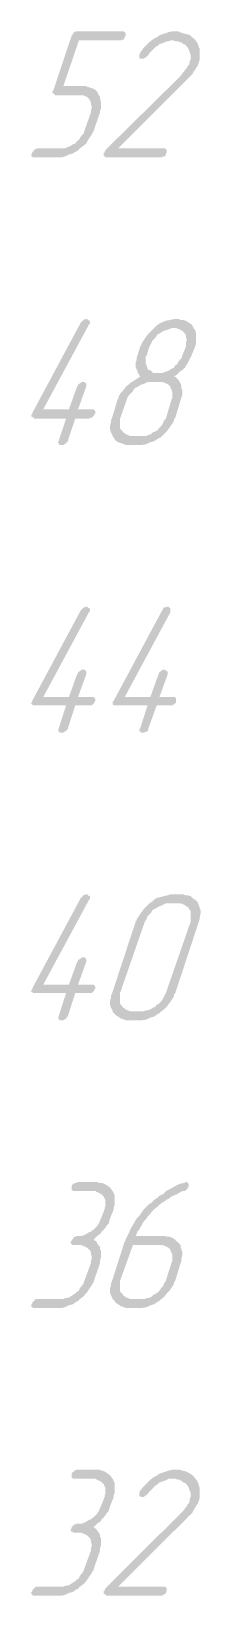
# Paper-space layout 'Layout1' of a CAD drawing. Extents: x -1 to 840, y -1 to 593.
# Drawn here: x 753.38 to 758.08, y 393.42 to 436.93 of the extents above; entities that cross this region are included whole.
import ezdxf

# ---------------------------------------------------------------- set-up
doc = ezdxf.new("R2010")
doc.units = 0
doc.header["$MEASUREMENT"] = 0
doc.layers.add('PDF _Сплошная заливка', color=7, linetype='CONTINUOUS')

psp = doc.layouts.get("Layout1")

# ---------------------------------------------------------------- hatches: boundary and pattern name
at = {"layer": 'PDF _Сплошная заливка', "transparency": 33554559}
for points in [[(755.947, 436.933), (755.973, 436.907), (755.998, 436.882), (755.998, 436.882), (755.998, 436.856), (755.998, 436.831), (755.998, 436.806), (755.998, 436.806), (755.973, 436.78), (755.973, 436.755), (755.947, 436.704), (755.922, 436.704), (755.896, 436.704), (755.871, 436.679), (755.82, 436.679), (754.702, 436.679), (754.27, 435.409), (754.804, 435.409), (754.829, 435.409), (754.88, 435.409), (754.956, 435.383), (755.033, 435.358), (755.109, 435.332), (755.185, 435.282), (755.236, 435.205), (755.236, 435.18), (755.261, 435.155), (755.287, 435.104), (755.287, 435.053), (755.312, 434.977), (755.312, 434.875), (755.312, 434.774), (755.287, 434.723), (755.287, 434.672), (755.109, 434.164), (755.109, 434.164), (755.109, 434.164), (755.109, 434.139), (755.083, 434.113), (755.058, 434.062), (755.007, 433.986), (754.956, 433.91), (754.905, 433.808), (754.804, 433.732), (754.702, 433.656), (754.702, 433.656), (754.702, 433.631), (754.677, 433.631), (754.651, 433.605), (754.626, 433.58), (754.601, 433.58), (754.524, 433.529), (754.423, 433.504), (754.321, 433.453), (754.22, 433.427), (754.093, 433.427), (753.457, 433.427), (753.432, 433.427), (753.407, 433.427), (753.407, 433.453), (753.381, 433.453), (753.381, 433.478), (753.381, 433.504), (753.407, 433.554), (753.407, 433.554), (753.407, 433.58), (753.432, 433.58), (753.457, 433.631), (753.457, 433.631), (753.483, 433.656), (753.508, 433.656), (753.559, 433.681), (754.22, 433.681), (754.27, 433.681), (754.321, 433.681), (754.372, 433.707), (754.448, 433.732), (754.524, 433.783), (754.601, 433.808), (754.601, 433.834), (754.626, 433.834), (754.651, 433.885), (754.702, 433.91), (754.728, 433.961), (754.778, 434.037), (754.829, 434.088), (754.855, 434.164), (755.033, 434.672), (755.033, 434.672), (755.033, 434.697), (755.033, 434.748), (755.058, 434.799), (755.058, 434.85), (755.033, 434.901), (755.033, 434.951), (755.007, 435.028), (754.982, 435.028), (754.982, 435.053), (754.956, 435.078), (754.931, 435.104), (754.88, 435.129), (754.829, 435.155), (754.778, 435.155), (754.702, 435.155), (754.042, 435.155), (754.042, 435.18), (754.016, 435.18), (753.991, 435.205), (753.965, 435.231), (753.965, 435.256), (753.991, 435.282), (754.499, 436.806), (754.499, 436.806), (754.499, 436.831), (754.524, 436.831), (754.524, 436.856), (754.55, 436.882), (754.575, 436.907), (754.626, 436.933), (754.677, 436.933), (755.922, 436.933)], [(757.446, 436.933), (757.471, 436.933), (757.497, 436.907), (757.573, 436.882), (757.675, 436.856), (757.776, 436.831), (757.852, 436.755), (757.903, 436.729), (757.929, 436.679), (757.929, 436.679), (757.954, 436.679), (757.954, 436.653), (757.979, 436.628), (758.005, 436.577), (758.03, 436.501), (758.056, 436.425), (758.056, 436.323), (758.056, 436.247), (758.056, 436.196), (758.056, 436.145), (758.03, 436.069), (758.03, 436.069), (758.03, 436.044), (758.005, 436.018), (758.005, 435.993), (757.979, 435.942), (757.954, 435.917), (757.903, 435.815), (757.903, 435.815), (757.878, 435.815), (757.878, 435.79), (757.852, 435.739), (757.827, 435.713), (757.776, 435.663), (757.725, 435.612), (757.675, 435.561), (755.795, 433.681), (757.065, 433.681), (757.09, 433.681), (757.116, 433.656), (757.141, 433.631), (757.141, 433.631), (757.141, 433.605), (757.141, 433.58), (757.141, 433.554), (757.141, 433.554), (757.116, 433.529), (757.116, 433.504), (757.09, 433.453), (757.065, 433.453), (757.039, 433.453), (757.014, 433.427), (756.989, 433.427), (755.464, 433.427), (755.464, 433.427), (755.439, 433.427), (755.414, 433.453), (755.388, 433.478), (755.388, 433.478), (755.388, 433.529), (755.388, 433.554), (755.414, 433.554), (755.414, 433.58), (755.439, 433.631), (757.522, 435.688), (757.598, 435.79), (757.675, 435.891), (757.675, 435.891), (757.675, 435.891), (757.7, 435.917), (757.7, 435.942), (757.751, 435.993), (757.776, 436.069), (757.776, 436.069), (757.776, 436.069), (757.776, 436.094), (757.802, 436.145), (757.802, 436.221), (757.802, 436.272), (757.776, 436.348), (757.751, 436.425), (757.725, 436.475), (757.7, 436.501), (757.7, 436.501), (757.7, 436.501), (757.675, 436.526), (757.675, 436.552), (757.598, 436.577), (757.548, 436.628), (757.522, 436.628), (757.522, 436.628), (757.497, 436.628), (757.471, 436.653), (757.446, 436.653), (757.395, 436.653), (757.319, 436.679), (757.268, 436.679), (757.243, 436.679), (757.192, 436.653), (757.141, 436.653), (757.09, 436.628), (757.014, 436.602), (756.938, 436.577), (756.938, 436.577), (756.912, 436.552), (756.887, 436.526), (756.836, 436.501), (756.785, 436.45), (756.735, 436.399), (756.658, 436.323), (756.608, 436.247), (756.582, 436.247), (756.582, 436.221), (756.557, 436.196), (756.531, 436.196), (756.531, 436.196), (756.506, 436.171), (756.481, 436.171), (756.455, 436.171), (756.455, 436.171), (756.43, 436.171), (756.404, 436.171), (756.379, 436.196), (756.379, 436.196), (756.379, 436.221), (756.379, 436.247), (756.379, 436.298), (756.404, 436.323), (756.404, 436.348), (756.404, 436.348), (756.404, 436.348), (756.43, 436.374), (756.481, 436.45), (756.531, 436.501), (756.608, 436.577), (756.684, 436.653), (756.785, 436.729), (756.887, 436.78), (756.887, 436.78), (756.887, 436.78), (756.912, 436.806), (756.963, 436.831), (757.039, 436.856), (757.116, 436.882), (757.192, 436.907), (757.294, 436.933), (757.37, 436.933), (757.421, 436.933)], [(754.931, 428.932), (754.956, 428.906), (754.982, 428.881), (754.982, 428.881), (755.007, 428.881), (755.007, 428.83), (755.007, 428.805), (754.982, 428.779), (753.711, 426.417), (754.423, 426.417), (754.651, 427.052), (754.651, 427.052), (754.677, 427.077), (754.677, 427.103), (754.702, 427.128), (754.728, 427.128), (754.753, 427.154), (754.778, 427.179), (754.829, 427.179), (754.829, 427.179), (754.855, 427.179), (754.88, 427.154), (754.88, 427.154), (754.905, 427.128), (754.905, 427.128), (754.905, 427.077), (754.905, 427.052), (754.677, 426.417), (755.083, 426.417), (755.083, 426.417), (755.109, 426.417), (755.134, 426.392), (755.134, 426.392), (755.16, 426.366), (755.16, 426.341), (755.16, 426.29), (755.134, 426.29), (755.134, 426.265), (755.109, 426.239), (755.083, 426.214), (755.083, 426.214), (755.058, 426.188), (755.033, 426.188), (754.982, 426.163), (754.601, 426.163), (754.397, 425.553), (754.397, 425.528), (754.372, 425.503), (754.347, 425.477), (754.321, 425.452), (754.321, 425.452), (754.296, 425.452), (754.27, 425.426), (754.22, 425.426), (754.22, 425.426), (754.194, 425.426), (754.169, 425.426), (754.143, 425.452), (754.143, 425.452), (754.143, 425.477), (754.118, 425.503), (754.143, 425.528), (754.143, 425.553), (754.347, 426.163), (753.457, 426.163), (753.457, 426.188), (753.432, 426.188), (753.407, 426.214), (753.381, 426.214), (753.381, 426.239), (753.381, 426.265), (753.407, 426.29), (753.407, 426.315), (754.753, 428.83), (754.753, 428.83), (754.778, 428.855), (754.804, 428.881), (754.829, 428.906), (754.905, 428.932)], [(754.931, 420.931), (754.956, 420.905), (754.982, 420.88), (754.982, 420.88), (755.007, 420.88), (755.007, 420.829), (755.007, 420.804), (754.982, 420.778), (753.711, 418.416), (754.423, 418.416), (754.651, 419.051), (754.651, 419.051), (754.677, 419.076), (754.677, 419.102), (754.702, 419.127), (754.728, 419.127), (754.753, 419.153), (754.778, 419.178), (754.829, 419.178), (754.829, 419.178), (754.855, 419.178), (754.88, 419.153), (754.88, 419.153), (754.905, 419.127), (754.905, 419.127), (754.905, 419.076), (754.905, 419.051), (754.677, 418.416), (755.083, 418.416), (755.083, 418.416), (755.109, 418.416), (755.134, 418.391), (755.134, 418.391), (755.16, 418.365), (755.16, 418.34), (755.16, 418.289), (755.134, 418.289), (755.134, 418.264), (755.109, 418.238), (755.083, 418.213), (755.083, 418.213), (755.058, 418.187), (755.033, 418.187), (754.982, 418.187), (754.601, 418.187), (754.397, 417.552), (754.397, 417.527), (754.372, 417.502), (754.347, 417.476), (754.321, 417.451), (754.321, 417.451), (754.296, 417.451), (754.27, 417.425), (754.22, 417.425), (754.22, 417.425), (754.194, 417.425), (754.169, 417.425), (754.143, 417.451), (754.143, 417.451), (754.143, 417.476), (754.118, 417.502), (754.143, 417.527), (754.143, 417.552), (754.347, 418.187), (753.457, 418.187), (753.457, 418.187), (753.432, 418.187), (753.407, 418.213), (753.381, 418.213), (753.381, 418.238), (753.381, 418.264), (753.407, 418.289), (753.407, 418.314), (754.753, 420.829), (754.753, 420.829), (754.778, 420.854), (754.804, 420.88), (754.829, 420.905), (754.905, 420.931)], [(757.192, 420.931), (757.217, 420.905), (757.243, 420.88), (757.243, 420.88), (757.243, 420.88), (757.243, 420.829), (757.243, 420.804), (757.243, 420.778), (755.973, 418.416), (756.684, 418.416), (756.912, 419.051), (756.912, 419.051), (756.912, 419.076), (756.938, 419.102), (756.963, 419.127), (756.989, 419.127), (756.989, 419.153), (757.039, 419.178), (757.065, 419.178), (757.09, 419.178), (757.09, 419.178), (757.116, 419.153), (757.141, 419.153), (757.141, 419.127), (757.167, 419.127), (757.167, 419.076), (757.167, 419.051), (756.938, 418.416), (757.319, 418.416), (757.344, 418.416), (757.37, 418.416), (757.395, 418.391), (757.395, 418.391), (757.395, 418.365), (757.395, 418.34), (757.395, 418.289), (757.395, 418.289), (757.395, 418.264), (757.37, 418.238), (757.344, 418.213), (757.319, 418.213), (757.319, 418.187), (757.268, 418.187), (757.243, 418.187), (756.862, 418.187), (756.633, 417.552), (756.633, 417.527), (756.633, 417.502), (756.608, 417.476), (756.582, 417.451), (756.557, 417.451), (756.557, 417.451), (756.506, 417.425), (756.481, 417.425), (756.455, 417.425), (756.455, 417.425), (756.43, 417.425), (756.404, 417.451), (756.404, 417.451), (756.379, 417.476), (756.379, 417.502), (756.379, 417.527), (756.404, 417.552), (756.608, 418.187), (755.718, 418.187), (755.693, 418.187), (755.668, 418.187), (755.642, 418.213), (755.642, 418.213), (755.642, 418.238), (755.642, 418.264), (755.642, 418.289), (755.668, 418.314), (757.014, 420.829), (757.014, 420.829), (757.039, 420.854), (757.039, 420.88), (757.065, 420.905), (757.167, 420.931), (757.167, 420.931)], [(754.931, 412.93), (754.956, 412.904), (754.982, 412.879), (754.982, 412.879), (755.007, 412.879), (755.007, 412.828), (755.007, 412.803), (754.982, 412.777), (753.711, 410.415), (754.423, 410.415), (754.651, 411.05), (754.651, 411.05), (754.677, 411.075), (754.677, 411.101), (754.702, 411.126), (754.728, 411.126), (754.753, 411.152), (754.778, 411.177), (754.829, 411.177), (754.829, 411.177), (754.855, 411.177), (754.88, 411.152), (754.88, 411.152), (754.905, 411.126), (754.905, 411.126), (754.905, 411.101), (754.905, 411.05), (754.677, 410.415), (755.083, 410.415), (755.083, 410.415), (755.109, 410.415), (755.134, 410.39), (755.134, 410.39), (755.16, 410.364), (755.16, 410.339), (755.16, 410.313), (755.134, 410.288), (755.134, 410.263), (755.109, 410.237), (755.083, 410.212), (755.083, 410.212), (755.058, 410.186), (755.033, 410.186), (754.982, 410.186), (754.601, 410.186), (754.397, 409.551), (754.397, 409.526), (754.372, 409.526), (754.347, 409.475), (754.321, 409.45), (754.321, 409.45), (754.296, 409.45), (754.27, 409.424), (754.22, 409.424), (754.22, 409.424), (754.194, 409.424), (754.169, 409.424), (754.143, 409.45), (754.143, 409.45), (754.143, 409.475), (754.118, 409.501), (754.143, 409.526), (754.143, 409.551), (754.347, 410.186), (753.457, 410.186), (753.457, 410.186), (753.432, 410.186), (753.407, 410.212), (753.381, 410.212), (753.381, 410.237), (753.381, 410.263), (753.407, 410.288), (753.407, 410.313), (754.753, 412.828), (754.753, 412.828), (754.778, 412.853), (754.804, 412.879), (754.829, 412.904), (754.905, 412.93)], [(755.21, 404.929), (755.261, 404.903), (755.337, 404.903), (755.414, 404.878), (755.49, 404.827), (755.566, 404.776), (755.617, 404.7), (755.617, 404.7), (755.642, 404.675), (755.668, 404.624), (755.693, 404.548), (755.693, 404.471), (755.693, 404.395), (755.693, 404.294), (755.668, 404.217), (755.668, 404.167), (755.566, 403.913), (755.541, 403.836), (755.541, 403.786), (755.49, 403.735), (755.49, 403.735), (755.49, 403.735), (755.464, 403.709), (755.439, 403.659), (755.388, 403.608), (755.388, 403.582), (755.363, 403.582), (755.337, 403.557), (755.312, 403.506), (755.287, 403.481), (755.21, 403.43), (755.16, 403.379), (755.109, 403.328), (755.109, 403.328), (755.134, 403.328), (755.134, 403.303), (755.185, 403.278), (755.21, 403.227), (755.236, 403.176), (755.287, 403.125), (755.287, 403.074), (755.287, 403.049), (755.312, 403.024), (755.312, 402.998), (755.312, 402.947), (755.312, 402.897), (755.312, 402.82), (755.287, 402.744), (755.287, 402.668), (755.109, 402.16), (755.109, 402.16), (755.109, 402.16), (755.109, 402.135), (755.083, 402.109), (755.058, 402.058), (755.007, 401.982), (754.956, 401.906), (754.905, 401.83), (754.804, 401.728), (754.702, 401.652), (754.702, 401.652), (754.702, 401.627), (754.677, 401.627), (754.651, 401.601), (754.626, 401.601), (754.601, 401.576), (754.524, 401.525), (754.423, 401.5), (754.321, 401.449), (754.22, 401.423), (754.093, 401.423), (753.457, 401.423), (753.432, 401.423), (753.407, 401.449), (753.407, 401.449), (753.381, 401.449), (753.381, 401.474), (753.381, 401.525), (753.407, 401.55), (753.407, 401.55), (753.407, 401.576), (753.432, 401.601), (753.457, 401.627), (753.457, 401.627), (753.483, 401.652), (753.508, 401.677), (753.559, 401.677), (754.22, 401.677), (754.27, 401.677), (754.321, 401.703), (754.372, 401.703), (754.448, 401.728), (754.524, 401.779), (754.601, 401.83), (754.601, 401.83), (754.626, 401.855), (754.651, 401.881), (754.702, 401.906), (754.728, 401.982), (754.778, 402.033), (754.829, 402.109), (754.855, 402.185), (755.033, 402.668), (755.033, 402.693), (755.033, 402.719), (755.033, 402.744), (755.058, 402.795), (755.058, 402.846), (755.033, 402.922), (755.033, 402.973), (755.007, 403.024), (755.007, 403.024), (754.982, 403.049), (754.956, 403.074), (754.931, 403.1), (754.88, 403.125), (754.829, 403.151), (754.753, 403.176), (754.702, 403.176), (754.55, 403.176), (754.55, 403.176), (754.524, 403.176), (754.499, 403.201), (754.499, 403.201), (754.474, 403.227), (754.474, 403.252), (754.499, 403.303), (754.499, 403.303), (754.499, 403.328), (754.524, 403.328), (754.55, 403.379), (754.55, 403.379), (754.575, 403.405), (754.601, 403.405), (754.651, 403.43), (754.702, 403.43), (754.728, 403.43), (754.778, 403.43), (754.855, 403.455), (754.905, 403.481), (754.982, 403.532), (755.058, 403.557), (755.058, 403.582), (755.083, 403.582), (755.134, 403.633), (755.16, 403.659), (755.21, 403.709), (755.261, 403.786), (755.287, 403.862), (755.312, 403.913), (755.414, 404.167), (755.414, 404.192), (755.414, 404.217), (755.439, 404.243), (755.439, 404.294), (755.439, 404.344), (755.439, 404.421), (755.414, 404.471), (755.388, 404.522), (755.388, 404.522), (755.363, 404.548), (755.337, 404.573), (755.312, 404.598), (755.261, 404.624), (755.21, 404.649), (755.16, 404.675), (755.083, 404.675), (754.575, 404.675), (754.55, 404.675), (754.524, 404.7), (754.499, 404.7), (754.499, 404.7), (754.499, 404.725), (754.499, 404.751), (754.499, 404.802), (754.499, 404.802), (754.499, 404.827), (754.524, 404.852), (754.55, 404.878), (754.575, 404.878), (754.575, 404.903), (754.626, 404.903), (754.677, 404.929), (755.185, 404.929)], [(755.21, 396.928), (755.261, 396.928), (755.337, 396.902), (755.414, 396.877), (755.49, 396.826), (755.566, 396.775), (755.617, 396.699), (755.617, 396.699), (755.642, 396.674), (755.668, 396.623), (755.693, 396.547), (755.693, 396.47), (755.693, 396.394), (755.693, 396.293), (755.668, 396.216), (755.668, 396.166), (755.566, 395.912), (755.541, 395.835), (755.541, 395.785), (755.49, 395.734), (755.49, 395.734), (755.49, 395.734), (755.464, 395.708), (755.439, 395.658), (755.388, 395.607), (755.388, 395.581), (755.363, 395.581), (755.337, 395.556), (755.312, 395.505), (755.287, 395.48), (755.21, 395.429), (755.16, 395.378), (755.109, 395.327), (755.109, 395.327), (755.134, 395.327), (755.134, 395.302), (755.185, 395.277), (755.21, 395.226), (755.236, 395.2), (755.287, 395.124), (755.287, 395.073), (755.287, 395.048), (755.312, 395.048), (755.312, 394.997), (755.312, 394.946), (755.312, 394.896), (755.312, 394.819), (755.287, 394.743), (755.287, 394.667), (755.109, 394.159), (755.109, 394.159), (755.109, 394.159), (755.109, 394.134), (755.083, 394.108), (755.058, 394.057), (755.007, 393.981), (754.956, 393.905), (754.905, 393.829), (754.804, 393.727), (754.702, 393.651), (754.702, 393.651), (754.702, 393.626), (754.677, 393.626), (754.651, 393.6), (754.626, 393.6), (754.601, 393.575), (754.524, 393.524), (754.423, 393.499), (754.321, 393.448), (754.22, 393.422), (754.093, 393.422), (753.457, 393.422), (753.432, 393.422), (753.407, 393.448), (753.407, 393.448), (753.381, 393.473), (753.381, 393.473), (753.381, 393.524), (753.407, 393.549), (753.407, 393.549), (753.407, 393.575), (753.432, 393.6), (753.457, 393.626), (753.457, 393.626), (753.483, 393.651), (753.508, 393.676), (753.559, 393.676), (754.22, 393.676), (754.27, 393.676), (754.321, 393.702), (754.372, 393.702), (754.448, 393.727), (754.524, 393.778), (754.601, 393.829), (754.601, 393.829), (754.626, 393.854), (754.651, 393.88), (754.702, 393.905), (754.728, 393.981), (754.778, 394.032), (754.829, 394.108), (754.855, 394.184), (755.033, 394.667), (755.033, 394.692), (755.033, 394.718), (755.033, 394.743), (755.058, 394.794), (755.058, 394.845), (755.033, 394.921), (755.033, 394.972), (755.007, 395.023), (755.007, 395.023), (754.982, 395.048), (754.956, 395.073), (754.931, 395.099), (754.88, 395.124), (754.829, 395.15), (754.753, 395.175), (754.702, 395.175), (754.55, 395.175), (754.55, 395.175), (754.524, 395.2), (754.499, 395.2), (754.499, 395.2), (754.474, 395.226), (754.474, 395.251), (754.499, 395.302), (754.499, 395.302), (754.499, 395.327), (754.524, 395.353), (754.55, 395.378), (754.55, 395.378), (754.575, 395.404), (754.601, 395.404), (754.651, 395.429), (754.702, 395.429), (754.728, 395.429), (754.778, 395.429), (754.855, 395.454), (754.905, 395.48), (754.982, 395.531), (755.058, 395.556), (755.058, 395.581), (755.083, 395.581), (755.134, 395.632), (755.16, 395.658), (755.21, 395.708), (755.261, 395.785), (755.287, 395.861), (755.312, 395.912), (755.414, 396.166), (755.414, 396.191), (755.414, 396.216), (755.439, 396.242), (755.439, 396.293), (755.439, 396.343), (755.439, 396.42), (755.414, 396.47), (755.388, 396.521), (755.388, 396.521), (755.363, 396.547), (755.337, 396.572), (755.312, 396.597), (755.261, 396.623), (755.21, 396.648), (755.16, 396.674), (755.083, 396.674), (754.575, 396.674), (754.55, 396.674), (754.524, 396.699), (754.499, 396.699), (754.499, 396.699), (754.499, 396.724), (754.499, 396.775), (754.499, 396.801), (754.499, 396.801), (754.499, 396.826), (754.524, 396.851), (754.55, 396.877), (754.575, 396.877), (754.575, 396.902), (754.626, 396.928), (754.677, 396.928), (755.185, 396.928)], [(757.446, 396.928), (757.471, 396.928), (757.497, 396.928), (757.573, 396.902), (757.675, 396.877), (757.776, 396.826), (757.852, 396.775), (757.903, 396.724), (757.929, 396.674), (757.929, 396.674), (757.954, 396.674), (757.954, 396.648), (757.979, 396.623), (758.005, 396.572), (758.03, 396.496), (758.056, 396.42), (758.056, 396.318), (758.056, 396.242), (758.056, 396.191), (758.056, 396.14), (758.03, 396.064), (758.03, 396.064), (758.03, 396.039), (758.005, 396.013), (758.005, 395.988), (757.979, 395.962), (757.954, 395.912), (757.903, 395.835), (757.903, 395.81), (757.878, 395.81), (757.878, 395.785), (757.852, 395.734), (757.827, 395.708), (757.776, 395.658), (757.725, 395.607), (757.675, 395.556), (755.795, 393.676), (757.065, 393.676), (757.09, 393.676), (757.116, 393.651), (757.141, 393.626), (757.141, 393.626), (757.141, 393.6), (757.141, 393.575), (757.141, 393.549), (757.141, 393.549), (757.116, 393.524), (757.116, 393.499), (757.09, 393.473), (757.065, 393.448), (757.039, 393.448), (757.014, 393.422), (756.989, 393.422), (755.464, 393.422), (755.464, 393.422), (755.439, 393.448), (755.414, 393.473), (755.388, 393.473), (755.388, 393.499), (755.388, 393.524), (755.388, 393.549), (755.414, 393.549), (755.414, 393.575), (755.439, 393.626), (757.522, 395.708), (757.598, 395.785), (757.675, 395.886), (757.675, 395.886), (757.675, 395.886), (757.7, 395.912), (757.7, 395.937), (757.751, 395.988), (757.776, 396.064), (757.776, 396.064), (757.776, 396.064), (757.776, 396.115), (757.802, 396.166), (757.802, 396.216), (757.802, 396.293), (757.776, 396.343), (757.751, 396.42), (757.725, 396.47), (757.7, 396.496), (757.7, 396.496), (757.7, 396.521), (757.675, 396.521), (757.675, 396.547), (757.598, 396.572), (757.548, 396.623), (757.522, 396.623), (757.522, 396.623), (757.497, 396.648), (757.471, 396.648), (757.446, 396.648), (757.395, 396.674), (757.319, 396.674), (757.268, 396.674), (757.243, 396.674), (757.192, 396.674), (757.141, 396.648), (757.09, 396.623), (757.014, 396.597), (756.938, 396.572), (756.938, 396.572), (756.912, 396.547), (756.887, 396.521), (756.836, 396.496), (756.785, 396.445), (756.735, 396.394), (756.658, 396.318), (756.608, 396.242), (756.582, 396.242), (756.582, 396.216), (756.557, 396.216), (756.531, 396.191), (756.531, 396.191), (756.506, 396.166), (756.481, 396.166), (756.455, 396.166), (756.455, 396.166), (756.43, 396.166), (756.404, 396.191), (756.379, 396.191), (756.379, 396.191), (756.379, 396.216), (756.379, 396.242), (756.379, 396.293), (756.404, 396.343), (756.404, 396.343), (756.404, 396.343), (756.404, 396.369), (756.43, 396.369), (756.481, 396.445), (756.531, 396.496), (756.608, 396.572), (756.684, 396.648), (756.785, 396.724), (756.887, 396.775), (756.887, 396.775), (756.887, 396.801), (756.912, 396.801), (756.963, 396.826), (757.039, 396.851), (757.116, 396.877), (757.192, 396.902), (757.294, 396.928), (757.37, 396.928), (757.421, 396.928)]]:
    psp.add_hatch(color=256, dxfattribs=at).paths.add_polyline_path(points)
h = psp.add_hatch(color=256, dxfattribs=at)
h.paths.add_polyline_path([(757.344, 428.678), (757.294, 428.678), (757.268, 428.678), (757.217, 428.652), (757.141, 428.627), (757.065, 428.601), (757.014, 428.576), (756.938, 428.525), (756.912, 428.525), (756.887, 428.5), (756.862, 428.474), (756.836, 428.424), (756.785, 428.373), (756.735, 428.322), (756.709, 428.246), (756.658, 428.17), (756.582, 427.916), (756.582, 427.916), (756.557, 427.89), (756.557, 427.839), (756.557, 427.789), (756.557, 427.738), (756.557, 427.687), (756.582, 427.636), (756.608, 427.56), (756.608, 427.56), (756.608, 427.535), (756.633, 427.509), (756.684, 427.509), (756.709, 427.484), (756.76, 427.433), (756.836, 427.433), (756.912, 427.433), (756.938, 427.433), (756.989, 427.433), (757.039, 427.433), (757.09, 427.458), (757.167, 427.484), (757.217, 427.509), (757.294, 427.56), (757.319, 427.56), (757.344, 427.585), (757.37, 427.636), (757.421, 427.662), (757.446, 427.712), (757.497, 427.789), (757.548, 427.839), (757.573, 427.916), (757.675, 428.17), (757.675, 428.195), (757.675, 428.22), (757.675, 428.246), (757.675, 428.297), (757.7, 428.347), (757.675, 428.424), (757.675, 428.474), (757.649, 428.525), (757.624, 428.525), (757.624, 428.551), (757.598, 428.576), (757.573, 428.601), (757.522, 428.627), (757.471, 428.652), (757.395, 428.678)], flags=0)
h.paths.add_polyline_path([(756.938, 427.179), (756.658, 427.179), (756.608, 427.179), (756.557, 427.154), (756.506, 427.128), (756.43, 427.103), (756.379, 427.077), (756.303, 427.027), (756.277, 427.027), (756.252, 427.001), (756.226, 426.976), (756.201, 426.925), (756.15, 426.874), (756.1, 426.823), (756.049, 426.747), (756.023, 426.671), (755.845, 426.163), (755.845, 426.163), (755.845, 426.138), (755.845, 426.112), (755.845, 426.061), (755.845, 426.011), (755.845, 425.934), (755.845, 425.884), (755.896, 425.833), (755.896, 425.807), (755.922, 425.807), (755.922, 425.782), (755.973, 425.757), (755.998, 425.731), (756.049, 425.706), (756.125, 425.68), (756.201, 425.68), (756.481, 425.68), (756.531, 425.68), (756.582, 425.68), (756.633, 425.706), (756.709, 425.731), (756.76, 425.782), (756.836, 425.807), (756.862, 425.833), (756.887, 425.833), (756.912, 425.884), (756.938, 425.909), (756.989, 425.96), (757.039, 426.036), (757.065, 426.112), (757.116, 426.163), (757.268, 426.671), (757.268, 426.696), (757.294, 426.722), (757.294, 426.747), (757.294, 426.798), (757.294, 426.849), (757.294, 426.9), (757.268, 426.976), (757.243, 427.027), (757.243, 427.027), (757.243, 427.052), (757.217, 427.077), (757.192, 427.103), (757.141, 427.128), (757.09, 427.154), (757.014, 427.179)], flags=0)
h.paths.add_polyline_path([(757.471, 428.932), (757.522, 428.906), (757.598, 428.906), (757.675, 428.881), (757.751, 428.83), (757.827, 428.779), (757.878, 428.703), (757.878, 428.703), (757.878, 428.678), (757.903, 428.652), (757.929, 428.627), (757.929, 428.601), (757.954, 428.551), (757.954, 428.5), (757.954, 428.474), (757.954, 428.322), (757.954, 428.246), (757.929, 428.17), (757.827, 427.916), (757.827, 427.916), (757.827, 427.89), (757.802, 427.865), (757.776, 427.814), (757.751, 427.763), (757.725, 427.712), (757.649, 427.585), (757.649, 427.585), (757.624, 427.56), (757.598, 427.535), (757.573, 427.509), (757.522, 427.484), (757.471, 427.433), (757.421, 427.382), (757.344, 427.331), (757.37, 427.331), (757.37, 427.331), (757.395, 427.306), (757.421, 427.281), (757.471, 427.23), (757.497, 427.179), (757.522, 427.128), (757.548, 427.077), (757.548, 427.052), (757.548, 427.027), (757.548, 427.001), (757.573, 426.95), (757.573, 426.9), (757.573, 426.823), (757.548, 426.747), (757.522, 426.671), (757.37, 426.163), (757.37, 426.163), (757.344, 426.163), (757.344, 426.138), (757.344, 426.112), (757.319, 426.061), (757.268, 425.985), (757.217, 425.909), (757.141, 425.807), (757.065, 425.731), (756.963, 425.63), (756.963, 425.63), (756.938, 425.63), (756.938, 425.63), (756.912, 425.604), (756.887, 425.604), (756.862, 425.579), (756.785, 425.528), (756.684, 425.503), (756.582, 425.452), (756.455, 425.426), (756.354, 425.426), (756.074, 425.426), (756.049, 425.426), (755.998, 425.426), (755.947, 425.452), (755.871, 425.477), (755.795, 425.503), (755.718, 425.553), (755.668, 425.63), (755.642, 425.655), (755.642, 425.68), (755.617, 425.731), (755.591, 425.782), (755.566, 425.858), (755.566, 425.96), (755.591, 426.061), (755.591, 426.112), (755.617, 426.163), (755.769, 426.671), (755.769, 426.696), (755.795, 426.696), (755.795, 426.747), (755.82, 426.798), (755.845, 426.849), (755.896, 426.9), (755.947, 426.976), (755.998, 427.027), (755.998, 427.052), (756.049, 427.077), (756.074, 427.103), (756.125, 427.154), (756.176, 427.179), (756.252, 427.23), (756.328, 427.281), (756.404, 427.331), (756.404, 427.331), (756.379, 427.357), (756.379, 427.382), (756.354, 427.408), (756.328, 427.433), (756.328, 427.484), (756.303, 427.535), (756.277, 427.585), (756.277, 427.585), (756.277, 427.611), (756.277, 427.662), (756.277, 427.687), (756.277, 427.738), (756.303, 427.789), (756.303, 427.865), (756.328, 427.916), (756.404, 428.17), (756.404, 428.17), (756.43, 428.195), (756.43, 428.195), (756.43, 428.22), (756.455, 428.271), (756.506, 428.347), (756.557, 428.424), (756.633, 428.525), (756.709, 428.601), (756.811, 428.703), (756.811, 428.703), (756.836, 428.728), (756.862, 428.754), (756.912, 428.779), (756.938, 428.805), (756.989, 428.83), (757.116, 428.881), (757.243, 428.906), (757.344, 428.932), (757.446, 428.932)], flags=0)
h = psp.add_hatch(color=256, dxfattribs=at)
h.paths.add_polyline_path([(757.446, 412.676), (757.167, 412.676), (757.116, 412.676), (757.065, 412.65), (757.014, 412.625), (756.938, 412.599), (756.887, 412.574), (756.811, 412.523), (756.785, 412.523), (756.76, 412.498), (756.735, 412.472), (756.709, 412.422), (756.658, 412.371), (756.608, 412.32), (756.582, 412.244), (756.531, 412.168), (755.845, 410.186), (755.845, 410.161), (755.845, 410.136), (755.845, 410.11), (755.845, 410.059), (755.845, 410.009), (755.845, 409.932), (755.845, 409.882), (755.896, 409.831), (755.896, 409.805), (755.922, 409.805), (755.922, 409.78), (755.973, 409.755), (755.998, 409.729), (756.049, 409.704), (756.125, 409.678), (756.201, 409.678), (756.481, 409.678), (756.506, 409.678), (756.557, 409.704), (756.633, 409.704), (756.684, 409.729), (756.76, 409.78), (756.836, 409.805), (756.836, 409.831), (756.862, 409.856), (756.912, 409.882), (756.938, 409.907), (756.989, 409.958), (757.039, 410.034), (757.065, 410.085), (757.116, 410.186), (757.802, 412.168), (757.802, 412.193), (757.802, 412.218), (757.802, 412.244), (757.802, 412.295), (757.802, 412.345), (757.802, 412.396), (757.802, 412.472), (757.751, 412.523), (757.751, 412.523), (757.751, 412.549), (757.725, 412.574), (757.675, 412.599), (757.649, 412.625), (757.598, 412.65), (757.522, 412.676)], flags=0)
h.paths.add_polyline_path([(757.598, 412.93), (757.649, 412.904), (757.725, 412.904), (757.802, 412.879), (757.852, 412.828), (757.929, 412.777), (758.005, 412.701), (758.005, 412.701), (758.005, 412.676), (758.03, 412.625), (758.056, 412.549), (758.081, 412.472), (758.081, 412.396), (758.056, 412.295), (758.056, 412.244), (758.03, 412.168), (757.37, 410.161), (757.37, 410.161), (757.344, 410.161), (757.344, 410.136), (757.344, 410.11), (757.319, 410.059), (757.268, 409.983), (757.217, 409.907), (757.141, 409.805), (757.065, 409.729), (756.963, 409.653), (756.963, 409.653), (756.938, 409.628), (756.938, 409.628), (756.912, 409.602), (756.887, 409.602), (756.862, 409.577), (756.785, 409.526), (756.684, 409.501), (756.582, 409.45), (756.455, 409.424), (756.354, 409.424), (756.074, 409.424), (756.049, 409.424), (755.998, 409.424), (755.947, 409.45), (755.871, 409.475), (755.795, 409.526), (755.718, 409.577), (755.668, 409.628), (755.642, 409.653), (755.642, 409.678), (755.617, 409.729), (755.591, 409.78), (755.566, 409.856), (755.566, 409.958), (755.591, 410.059), (755.591, 410.11), (755.617, 410.161), (756.277, 412.168), (756.277, 412.193), (756.303, 412.193), (756.303, 412.218), (756.303, 412.218), (756.328, 412.269), (756.379, 412.345), (756.43, 412.422), (756.506, 412.523), (756.582, 412.599), (756.684, 412.701), (756.684, 412.701), (756.709, 412.701), (756.709, 412.726), (756.735, 412.726), (756.76, 412.752), (756.785, 412.777), (756.862, 412.828), (756.963, 412.853), (757.065, 412.879), (757.167, 412.904), (757.243, 412.93), (757.573, 412.93)], flags=0)
h = psp.add_hatch(color=256, dxfattribs=at)
h.paths.add_polyline_path([(756.938, 403.176), (756.201, 403.176), (755.845, 402.185), (755.845, 402.16), (755.845, 402.135), (755.845, 402.109), (755.845, 402.058), (755.845, 402.008), (755.845, 401.931), (755.845, 401.881), (755.896, 401.83), (755.896, 401.83), (755.922, 401.804), (755.922, 401.779), (755.973, 401.754), (755.998, 401.728), (756.049, 401.703), (756.125, 401.677), (756.201, 401.677), (756.481, 401.677), (756.531, 401.677), (756.582, 401.703), (756.633, 401.703), (756.709, 401.728), (756.76, 401.779), (756.836, 401.83), (756.862, 401.83), (756.887, 401.855), (756.912, 401.881), (756.938, 401.906), (756.989, 401.982), (757.039, 402.033), (757.065, 402.109), (757.116, 402.185), (757.268, 402.668), (757.268, 402.693), (757.294, 402.719), (757.294, 402.744), (757.294, 402.795), (757.294, 402.846), (757.294, 402.922), (757.268, 402.973), (757.243, 403.024), (757.243, 403.024), (757.243, 403.049), (757.217, 403.074), (757.192, 403.1), (757.141, 403.125), (757.09, 403.151), (757.014, 403.176)], flags=0)
h.paths.add_polyline_path([(757.7, 404.929), (757.725, 404.903), (757.751, 404.878), (757.751, 404.878), (757.751, 404.852), (757.751, 404.827), (757.751, 404.802), (757.751, 404.802), (757.725, 404.776), (757.725, 404.751), (757.7, 404.725), (757.7, 404.725), (757.7, 404.725), (757.675, 404.7), (757.624, 404.675), (757.573, 404.675), (757.522, 404.649), (757.395, 404.573), (757.37, 404.573), (757.37, 404.573), (757.344, 404.548), (757.319, 404.548), (757.268, 404.522), (757.243, 404.497), (757.167, 404.446), (757.141, 404.446), (757.116, 404.421), (757.09, 404.395), (757.039, 404.37), (756.963, 404.319), (756.887, 404.243), (756.811, 404.192), (756.735, 404.116), (756.735, 404.09), (756.709, 404.09), (756.684, 404.04), (756.658, 404.014), (756.608, 403.963), (756.557, 403.887), (756.506, 403.836), (756.455, 403.76), (756.455, 403.76), (756.455, 403.735), (756.43, 403.709), (756.404, 403.659), (756.379, 403.608), (756.328, 403.557), (756.303, 403.481), (756.277, 403.43), (757.065, 403.43), (757.09, 403.43), (757.141, 403.405), (757.217, 403.405), (757.294, 403.379), (757.37, 403.328), (757.421, 403.278), (757.497, 403.201), (757.497, 403.201), (757.522, 403.176), (757.522, 403.125), (757.548, 403.049), (757.573, 402.973), (757.573, 402.897), (757.548, 402.795), (757.548, 402.719), (757.522, 402.668), (757.37, 402.16), (757.37, 402.16), (757.344, 402.16), (757.344, 402.135), (757.344, 402.109), (757.319, 402.058), (757.268, 401.982), (757.217, 401.906), (757.141, 401.83), (757.065, 401.728), (756.963, 401.652), (756.963, 401.652), (756.938, 401.627), (756.938, 401.627), (756.912, 401.601), (756.887, 401.601), (756.862, 401.576), (756.785, 401.525), (756.684, 401.5), (756.582, 401.449), (756.455, 401.423), (756.354, 401.423), (756.074, 401.423), (756.049, 401.423), (755.998, 401.423), (755.947, 401.449), (755.871, 401.474), (755.795, 401.525), (755.718, 401.576), (755.668, 401.652), (755.642, 401.652), (755.642, 401.677), (755.617, 401.728), (755.591, 401.779), (755.566, 401.855), (755.566, 401.957), (755.591, 402.058), (755.591, 402.109), (755.617, 402.16), (755.973, 403.278), (755.973, 403.278), (755.998, 403.303), (755.998, 403.328), (756.023, 403.379), (756.049, 403.43), (756.074, 403.481), (756.1, 403.532), (756.125, 403.608), (756.201, 403.735), (756.303, 403.913), (756.379, 403.989), (756.43, 404.065), (756.506, 404.167), (756.582, 404.243), (756.582, 404.243), (756.608, 404.268), (756.633, 404.294), (756.658, 404.319), (756.709, 404.344), (756.76, 404.395), (756.811, 404.446), (756.887, 404.497), (756.938, 404.548), (757.039, 404.598), (757.116, 404.675), (757.217, 404.725), (757.395, 404.827), (757.497, 404.878), (757.624, 404.903), (757.675, 404.929), (757.675, 404.929)], flags=0)

doc.saveas('drawing.dxf')
